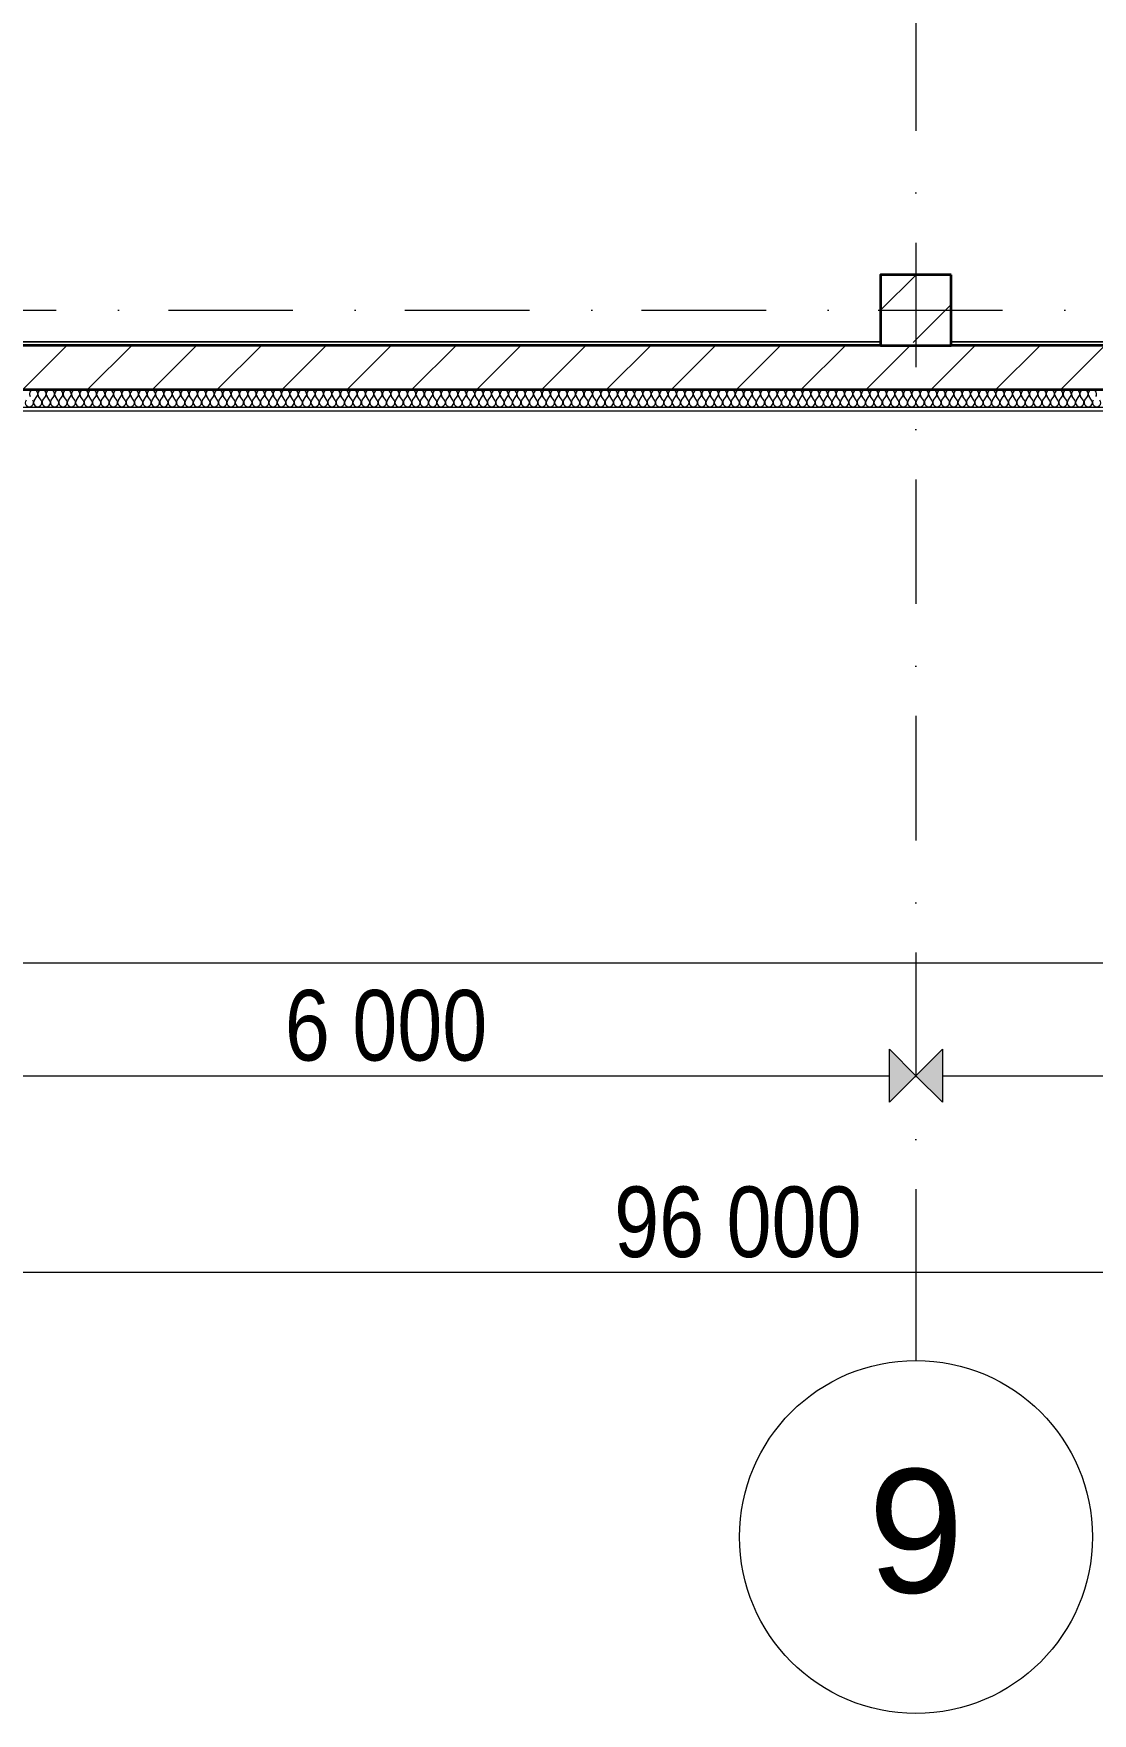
# Model space of a CAD drawing. Header units: millimetres. Extents: x -34838 to 729576, y -214038 to 121482.
# Drawn here: x 561442 to 567442, y -105690 to -96171 of the extents above; entities that cross this region are included whole.
import ezdxf
from ezdxf.enums import TextEntityAlignment as Align

# ---------------------------------------------------------------- set-up
doc = ezdxf.new("R2010")
doc.units = ezdxf.units.MM
doc.header["$MEASUREMENT"] = 0
doc.linetypes.add('Штрихпунктирная', pattern=[1340.555525, 705.555534, -352.777767, 0, -282.222223])
for name, color, linetype, lineweight in [('0_Ном._пера__1', 7, 'Continuous', 13), ('А _ ОСІ КООРДИНАЦІЙНІ.3D_Ном._пера__105', 7, 'Continuous', 13), ('А _ ОСІ КООРДИНАЦІЙНІ.3D_Ном._пера__25', 7, 'Continuous', 0), ('АБ _ 0 _ СТІНИ _ НАВІСНІ .3D_Ном._пера__171', 7, 'Continuous', 13), ('АБ _ 0 _ СТІНИ _ НАВІСНІ .3D_Ном._пера__27', 7, 'Continuous', 35), ('АБ _ 0 _ СТІНИ _ НАВІСНІ .3D_Ном._пера__67', 7, 'Continuous', 15), ('АБ _ 0 _ СТІНИ _ НАВІСНІ .3D_Ном._пера__87', 7, 'Continuous', 13), ('АБ _ 1 _ КОЛОНИ _ КБ.3D_Ном._пера__28', 7, 'Continuous', 35)]:
    doc.layers.add(name, color=color, linetype=linetype, lineweight=lineweight)
for name, color, linetype in [('А _ ОСІ КООРДИНАЦІЙНІ.3D', 7, 'Continuous'), ('АБ _ 0 _ СТІНИ _ НАВІСНІ .3D', 7, 'Continuous'), ('АБ _ 1 _ КОЛОНИ _ КБ.3D', 7, 'Continuous'), ('АП _ ТЕП _ ЗОНИ ПРИМІЩЕНЬ .3D', 7, 'Continuous')]:
    doc.layers.add(name, color=color, linetype=linetype)
doc.styles.add('СГЕНЕРИР_СТИЛЬ_1', font='Arial.ttf')
doc.styles.add('СГЕНЕРИР_СТИЛЬ_5', font='Arial Narrow.ttf')
doc.dimstyles.new('СГЕНЕРИР_СТИЛЬ__7', dxfattribs={"dimtxt": 400, "dimasz": 285, "dimexe": 0.18, "dimexo": 0.0625, "dimgap": 0.09, "dimtad": 1, "dimtih": 1, "dimtoh": 1, "dimdec": 0, "dimzin": 0, "dimdsep": 46, "dimtxsty": 'СГЕНЕРИР_СТИЛЬ_5', "dimblk": 'ARROWHEAD_10', "dimblk1": 'ARROWHEAD_10', "dimblk2": 'ARROWHEAD_10', "dimcen": 0.09, "dimse1": 1, "dimse2": 1, "dimclrd": 7, "dimclre": 7, "dimclrt": 7, "dimazin": 0, "dimtfac": 1, "dimtdec": 4, "dimtmove": 0, "dimatfit": 3, "dimfxl": 1, "dimtolj": 1, "dimtzin": 0, "dimarcsym": 0})
doc.dimstyles.new('СГЕНЕРИР_СТИЛЬ__8', dxfattribs={"dimtxt": 400, "dimasz": 285, "dimexe": 0.18, "dimexo": 0.0625, "dimgap": 0.09, "dimtad": 1, "dimtih": 1, "dimtoh": 1, "dimdec": 0, "dimzin": 0, "dimdsep": 46, "dimtxsty": 'СГЕНЕРИР_СТИЛЬ_5', "dimblk": 'ARROWHEAD_10', "dimblk1": 'ARROWHEAD_10', "dimblk2": 'ARROWHEAD_10', "dimcen": 0.09, "dimse1": 1, "dimse2": 1, "dimclrd": 7, "dimclre": 7, "dimclrt": 7, "dimazin": 0, "dimtfac": 1, "dimtdec": 4, "dimtmove": 2, "dimatfit": 3, "dimfxl": 1, "dimtolj": 1, "dimtzin": 0, "dimarcsym": 0})

# ---------------------------------------------------------------- blocks, each defined once
blk = doc.blocks.new('*X344', base_point=(518441.8, -97737.7))
at = {"layer": 'АБ _ 0 _ СТІНИ _ НАВІСНІ .3D_Ном._пера__171', "color": 7, "linetype": 'Continuous', "lineweight": 13}
for p, q in [((561446.5, -98247.2), (561460.8, -98228.2)), ((561484.6, -98247.2), (561470.3, -98228.2)), ((561494.1, -98247.2), (561508.4, -98228.2)), ((561532.2, -98247.2), (561518, -98228.2)), ((561541.8, -98247.2), (561556, -98228.2)), ((561579.9, -98247.2), (561565.6, -98228.2)), ((561589.4, -98247.2), (561603.7, -98228.2)), ((561627.5, -98247.2), (561613.2, -98228.2)), ((561637, -98247.2), (561651.3, -98228.2)), ((561675.1, -98247.2), (561660.8, -98228.2)), ((561684.6, -98247.2), (561698.9, -98228.2)), ((561722.7, -98247.2), (561708.4, -98228.2)), ((561732.2, -98247.2), (561746.5, -98228.2)), ((561770.3, -98247.2), (561756, -98228.2)), ((561779.9, -98247.2), (561794.1, -98228.2)), ((561818, -98247.2), (561803.7, -98228.2)), ((561827.5, -98247.2), (561841.8, -98228.2)), ((561865.6, -98247.2), (561851.3, -98228.2)), ((561875.1, -98247.2), (561889.4, -98228.2)), ((561913.2, -98247.2), (561898.9, -98228.2)), ((561922.7, -98247.2), (561937, -98228.2)), ((561960.8, -98247.2), (561946.5, -98228.2)), ((561970.3, -98247.2), (561984.6, -98228.2)), ((562008.4, -98247.2), (561994.1, -98228.2)), ((562018, -98247.2), (562032.2, -98228.2)), ((562056, -98247.2), (562041.8, -98228.2)), ((562065.6, -98247.2), (562079.9, -98228.2)), ((562103.7, -98247.2), (562089.4, -98228.2)), ((562113.2, -98247.2), (562127.5, -98228.2)), ((562151.3, -98247.2), (562137, -98228.2)), ((562160.8, -98247.2), (562175.1, -98228.2)), ((562198.9, -98247.2), (562184.6, -98228.2)), ((562208.4, -98247.2), (562222.7, -98228.2)), ((562246.5, -98247.2), (562232.2, -98228.2)), ((562256, -98247.2), (562270.3, -98228.2)), ((562294.1, -98247.2), (562279.9, -98228.2)), ((562303.7, -98247.2), (562318, -98228.2)), ((562341.8, -98247.2), (562327.5, -98228.2)), ((562351.3, -98247.2), (562365.6, -98228.2)), ((562389.4, -98247.2), (562375.1, -98228.2)), ((562398.9, -98247.2), (562413.2, -98228.2)), ((562437, -98247.2), (562422.7, -98228.2)), ((562446.5, -98247.2), (562460.8, -98228.2)), ((562484.6, -98247.2), (562470.3, -98228.2)), ((562494.1, -98247.2), (562508.4, -98228.2)), ((562532.2, -98247.2), (562518, -98228.2)), ((562541.8, -98247.2), (562556, -98228.2)), ((562579.9, -98247.2), (562565.6, -98228.2)), ((562589.4, -98247.2), (562603.7, -98228.2)), ((562627.5, -98247.2), (562613.2, -98228.2)), ((562637, -98247.2), (562651.3, -98228.2)), ((562675.1, -98247.2), (562660.8, -98228.2)), ((562684.6, -98247.2), (562698.9, -98228.2)), ((562722.7, -98247.2), (562708.4, -98228.2)), ((562732.2, -98247.2), (562746.5, -98228.2)), ((562770.3, -98247.2), (562756, -98228.2)), ((562779.9, -98247.2), (562794.1, -98228.2)), ((562818, -98247.2), (562803.7, -98228.2)), ((562827.5, -98247.2), (562841.8, -98228.2)), ((562865.6, -98247.2), (562851.3, -98228.2)), ((562875.1, -98247.2), (562889.4, -98228.2)), ((562913.2, -98247.2), (562898.9, -98228.2)), ((562922.7, -98247.2), (562937, -98228.2)), ((562960.8, -98247.2), (562946.5, -98228.2)), ((562970.3, -98247.2), (562984.6, -98228.2)), ((563008.4, -98247.2), (562994.1, -98228.2)), ((563018, -98247.2), (563032.2, -98228.2)), ((563056, -98247.2), (563041.8, -98228.2)), ((563065.6, -98247.2), (563079.9, -98228.2)), ((563103.7, -98247.2), (563089.4, -98228.2)), ((563113.2, -98247.2), (563127.5, -98228.2)), ((563151.3, -98247.2), (563137, -98228.2)), ((563160.8, -98247.2), (563175.1, -98228.2)), ((563198.9, -98247.2), (563184.6, -98228.2)), ((563208.4, -98247.2), (563222.7, -98228.2)), ((563246.5, -98247.2), (563232.2, -98228.2)), ((563256, -98247.2), (563270.3, -98228.2)), ((563294.1, -98247.2), (563279.9, -98228.2)), ((563303.7, -98247.2), (563318, -98228.2)), ((563341.8, -98247.2), (563327.5, -98228.2)), ((563351.3, -98247.2), (563365.6, -98228.2)), ((563389.4, -98247.2), (563375.1, -98228.2)), ((563398.9, -98247.2), (563413.2, -98228.2)), ((563437, -98247.2), (563422.7, -98228.2)), ((563446.5, -98247.2), (563460.8, -98228.2)), ((563484.6, -98247.2), (563470.3, -98228.2)), ((563494.1, -98247.2), (563508.4, -98228.2)), ((563532.2, -98247.2), (563518, -98228.2)), ((563541.8, -98247.2), (563556, -98228.2)), ((563579.9, -98247.2), (563565.6, -98228.2)), ((563589.4, -98247.2), (563603.7, -98228.2)), ((563627.5, -98247.2), (563613.2, -98228.2)), ((563637, -98247.2), (563651.3, -98228.2)), ((563675.1, -98247.2), (563660.8, -98228.2)), ((563684.6, -98247.2), (563698.9, -98228.2)), ((563722.7, -98247.2), (563708.4, -98228.2)), ((563732.2, -98247.2), (563746.5, -98228.2)), ((563770.3, -98247.2), (563756, -98228.2)), ((563779.9, -98247.2), (563794.1, -98228.2)), ((563818, -98247.2), (563803.7, -98228.2)), ((563827.5, -98247.2), (563841.8, -98228.2)), ((563865.6, -98247.2), (563851.3, -98228.2)), ((563875.1, -98247.2), (563889.4, -98228.2)), ((563913.2, -98247.2), (563898.9, -98228.2)), ((563922.7, -98247.2), (563937, -98228.2)), ((563960.8, -98247.2), (563946.5, -98228.2)), ((563970.3, -98247.2), (563984.6, -98228.2)), ((564008.4, -98247.2), (563994.1, -98228.2)), ((564018, -98247.2), (564032.2, -98228.2)), ((564056, -98247.2), (564041.8, -98228.2)), ((564065.6, -98247.2), (564079.9, -98228.2)), ((564103.7, -98247.2), (564089.4, -98228.2)), ((564113.2, -98247.2), (564127.5, -98228.2)), ((564151.3, -98247.2), (564137, -98228.2)), ((564160.8, -98247.2), (564175.1, -98228.2)), ((564198.9, -98247.2), (564184.6, -98228.2)), ((564208.4, -98247.2), (564222.7, -98228.2)), ((564246.5, -98247.2), (564232.2, -98228.2)), ((564256, -98247.2), (564270.3, -98228.2)), ((564294.1, -98247.2), (564279.9, -98228.2)), ((564303.7, -98247.2), (564318, -98228.2)), ((564341.8, -98247.2), (564327.5, -98228.2)), ((564351.3, -98247.2), (564365.6, -98228.2)), ((564389.4, -98247.2), (564375.1, -98228.2)), ((564398.9, -98247.2), (564413.2, -98228.2)), ((564437, -98247.2), (564422.7, -98228.2)), ((564446.5, -98247.2), (564460.8, -98228.2)), ((564484.6, -98247.2), (564470.3, -98228.2)), ((564494.1, -98247.2), (564508.4, -98228.2)), ((564532.2, -98247.2), (564518, -98228.2)), ((564541.8, -98247.2), (564556, -98228.2)), ((564579.9, -98247.2), (564565.6, -98228.2)), ((564589.4, -98247.2), (564603.7, -98228.2)), ((564627.5, -98247.2), (564613.2, -98228.2)), ((564637, -98247.2), (564651.3, -98228.2)), ((564675.1, -98247.2), (564660.8, -98228.2)), ((564684.6, -98247.2), (564698.9, -98228.2)), ((564722.7, -98247.2), (564708.4, -98228.2)), ((564732.2, -98247.2), (564746.5, -98228.2)), ((564770.3, -98247.2), (564756, -98228.2)), ((564779.9, -98247.2), (564794.1, -98228.2)), ((564818, -98247.2), (564803.7, -98228.2)), ((564827.5, -98247.2), (564841.8, -98228.2)), ((564865.6, -98247.2), (564851.3, -98228.2)), ((564875.1, -98247.2), (564889.4, -98228.2)), ((564913.2, -98247.2), (564898.9, -98228.2)), ((564922.7, -98247.2), (564937, -98228.2)), ((564960.8, -98247.2), (564946.5, -98228.2)), ((564970.3, -98247.2), (564984.6, -98228.2)), ((565008.4, -98247.2), (564994.1, -98228.2)), ((565018, -98247.2), (565032.2, -98228.2)), ((565056, -98247.2), (565041.8, -98228.2)), ((565065.6, -98247.2), (565079.9, -98228.2)), ((565103.7, -98247.2), (565089.4, -98228.2)), ((565113.2, -98247.2), (565127.5, -98228.2)), ((565151.3, -98247.2), (565137, -98228.2)), ((565160.8, -98247.2), (565175.1, -98228.2)), ((565198.9, -98247.2), (565184.6, -98228.2)), ((565208.4, -98247.2), (565222.7, -98228.2)), ((565246.5, -98247.2), (565232.2, -98228.2)), ((565256, -98247.2), (565270.3, -98228.2)), ((565294.1, -98247.2), (565279.9, -98228.2)), ((565303.7, -98247.2), (565318, -98228.2)), ((565341.8, -98247.2), (565327.5, -98228.2)), ((565351.3, -98247.2), (565365.6, -98228.2)), ((565389.4, -98247.2), (565375.1, -98228.2)), ((565398.9, -98247.2), (565413.2, -98228.2)), ((565437, -98247.2), (565422.7, -98228.2)), ((565446.5, -98247.2), (565460.8, -98228.2)), ((565484.6, -98247.2), (565470.3, -98228.2)), ((565494.1, -98247.2), (565508.4, -98228.2)), ((565532.2, -98247.2), (565518, -98228.2)), ((565541.8, -98247.2), (565556, -98228.2)), ((565579.9, -98247.2), (565565.6, -98228.2)), ((565589.4, -98247.2), (565603.7, -98228.2)), ((565627.5, -98247.2), (565613.2, -98228.2)), ((565637, -98247.2), (565651.3, -98228.2)), ((565675.1, -98247.2), (565660.8, -98228.2)), ((565684.6, -98247.2), (565698.9, -98228.2)), ((565722.7, -98247.2), (565708.4, -98228.2)), ((565732.2, -98247.2), (565746.5, -98228.2)), ((565770.3, -98247.2), (565756, -98228.2)), ((565779.9, -98247.2), (565794.1, -98228.2)), ((565818, -98247.2), (565803.7, -98228.2)), ((565827.5, -98247.2), (565841.8, -98228.2)), ((565865.6, -98247.2), (565851.3, -98228.2)), ((565875.1, -98247.2), (565889.4, -98228.2)), ((565913.2, -98247.2), (565898.9, -98228.2)), ((565922.7, -98247.2), (565937, -98228.2)), ((565960.8, -98247.2), (565946.5, -98228.2)), ((565970.3, -98247.2), (565984.6, -98228.2)), ((566008.4, -98247.2), (565994.1, -98228.2)), ((566018, -98247.2), (566032.2, -98228.2)), ((566056, -98247.2), (566041.8, -98228.2)), ((566065.6, -98247.2), (566079.9, -98228.2)), ((566103.7, -98247.2), (566089.4, -98228.2)), ((566113.2, -98247.2), (566127.5, -98228.2)), ((566151.3, -98247.2), (566137, -98228.2)), ((566160.8, -98247.2), (566175.1, -98228.2)), ((566198.9, -98247.2), (566184.6, -98228.2)), ((566208.4, -98247.2), (566222.7, -98228.2)), ((566246.5, -98247.2), (566232.2, -98228.2)), ((566256, -98247.2), (566270.3, -98228.2)), ((566294.1, -98247.2), (566279.9, -98228.2)), ((566303.7, -98247.2), (566318, -98228.2)), ((566341.8, -98247.2), (566327.5, -98228.2)), ((566351.3, -98247.2), (566365.6, -98228.2)), ((566389.4, -98247.2), (566375.1, -98228.2)), ((566398.9, -98247.2), (566413.2, -98228.2)), ((566437, -98247.2), (566422.7, -98228.2)), ((566446.5, -98247.2), (566460.8, -98228.2)), ((566484.6, -98247.2), (566470.3, -98228.2)), ((566494.1, -98247.2), (566508.4, -98228.2)), ((566532.2, -98247.2), (566518, -98228.2)), ((566541.8, -98247.2), (566556, -98228.2)), ((566579.9, -98247.2), (566565.6, -98228.2)), ((566589.4, -98247.2), (566603.7, -98228.2)), ((566627.5, -98247.2), (566613.2, -98228.2)), ((566637, -98247.2), (566651.3, -98228.2)), ((566675.1, -98247.2), (566660.8, -98228.2)), ((566684.6, -98247.2), (566698.9, -98228.2)), ((566722.7, -98247.2), (566708.4, -98228.2)), ((566732.2, -98247.2), (566746.5, -98228.2)), ((566770.3, -98247.2), (566756, -98228.2)), ((566779.9, -98247.2), (566794.1, -98228.2)), ((566818, -98247.2), (566803.7, -98228.2)), ((566827.5, -98247.2), (566841.8, -98228.2)), ((566865.6, -98247.2), (566851.3, -98228.2)), ((566875.1, -98247.2), (566889.4, -98228.2)), ((566913.2, -98247.2), (566898.9, -98228.2)), ((566922.7, -98247.2), (566937, -98228.2)), ((566960.8, -98247.2), (566946.5, -98228.2)), ((566970.3, -98247.2), (566984.6, -98228.2)), ((567008.4, -98247.2), (566994.1, -98228.2)), ((567018, -98247.2), (567032.2, -98228.2)), ((567056, -98247.2), (567041.8, -98228.2)), ((567065.6, -98247.2), (567079.9, -98228.2)), ((567103.7, -98247.2), (567089.4, -98228.2)), ((567113.2, -98247.2), (567127.5, -98228.2)), ((567151.3, -98247.2), (567137, -98228.2)), ((567160.8, -98247.2), (567175.1, -98228.2)), ((567198.9, -98247.2), (567184.6, -98228.2)), ((567208.4, -98247.2), (567222.7, -98228.2)), ((567246.5, -98247.2), (567232.2, -98228.2)), ((567256, -98247.2), (567270.3, -98228.2)), ((567294.1, -98247.2), (567279.9, -98228.2)), ((567303.7, -98247.2), (567318, -98228.2)), ((567341.8, -98247.2), (567327.5, -98228.2)), ((567351.3, -98247.2), (567365.6, -98228.2)), ((567389.4, -98247.2), (567375.1, -98228.2)), ((567398.9, -98247.2), (567413.2, -98228.2)), ((567437, -98247.2), (567422.7, -98228.2))]:
    blk.add_line(p, q, dxfattribs=at)
for centre, start, end in [((561441.8, -98213.9), 90, 216.8699), ((561441.8, -98213.9), 323.1301, 90), ((561489.4, -98213.9), 90, 216.8699), ((561489.4, -98213.9), 323.1301, 90), ((561537, -98213.9), 90, 216.8699), ((561537, -98213.9), 323.1301, 90), ((561584.6, -98213.9), 90, 216.8699), ((561584.6, -98213.9), 323.1301, 90), ((561632.2, -98213.9), 90, 216.8699), ((561632.2, -98213.9), 323.1301, 90), ((561679.9, -98213.9), 90, 216.8699), ((561679.9, -98213.9), 323.1301, 90), ((561727.5, -98213.9), 90, 216.8699), ((561727.5, -98213.9), 323.1301, 90), ((561775.1, -98213.9), 90, 216.8699), ((561775.1, -98213.9), 323.1301, 90), ((561822.7, -98213.9), 90, 216.8699), ((561822.7, -98213.9), 323.1301, 90), ((561870.3, -98213.9), 90, 216.8699), ((561870.3, -98213.9), 323.1301, 90), ((561918, -98213.9), 90, 216.8699), ((561918, -98213.9), 323.1301, 90), ((561965.6, -98213.9), 90, 216.8699), ((561965.6, -98213.9), 323.1301, 90), ((562013.2, -98213.9), 90, 216.8699), ((562013.2, -98213.9), 323.1301, 90), ((562060.8, -98213.9), 90, 216.8699), ((562060.8, -98213.9), 323.1301, 90), ((562108.4, -98213.9), 90, 216.8699), ((562108.4, -98213.9), 323.1301, 90), ((562156, -98213.9), 90, 216.8699), ((562156, -98213.9), 323.1301, 90), ((562203.7, -98213.9), 90, 216.8699), ((562203.7, -98213.9), 323.1301, 90), ((562251.3, -98213.9), 90, 216.8699), ((562251.3, -98213.9), 323.1301, 90), ((562298.9, -98213.9), 90, 216.8699), ((562298.9, -98213.9), 323.1301, 90), ((562346.5, -98213.9), 90, 216.8699), ((562346.5, -98213.9), 323.1301, 90), ((562394.1, -98213.9), 90, 216.8699), ((562394.1, -98213.9), 323.1301, 90), ((562441.8, -98213.9), 90, 216.8699), ((562441.8, -98213.9), 323.1301, 90), ((562489.4, -98213.9), 90, 216.8699), ((562489.4, -98213.9), 323.1301, 90), ((562537, -98213.9), 90, 216.8699), ((562537, -98213.9), 323.1301, 90), ((562584.6, -98213.9), 90, 216.8699), ((562584.6, -98213.9), 323.1301, 90), ((562632.2, -98213.9), 90, 216.8699), ((562632.2, -98213.9), 323.1301, 90), ((562679.9, -98213.9), 90, 216.8699), ((562679.9, -98213.9), 323.1301, 90), ((562727.5, -98213.9), 90, 216.8699), ((562727.5, -98213.9), 323.1301, 90), ((562775.1, -98213.9), 90, 216.8699), ((562775.1, -98213.9), 323.1301, 90), ((562822.7, -98213.9), 90, 216.8699), ((562822.7, -98213.9), 323.1301, 90), ((562870.3, -98213.9), 90, 216.8699), ((562870.3, -98213.9), 323.1301, 90), ((562918, -98213.9), 90, 216.8699), ((562918, -98213.9), 323.1301, 90), ((562965.6, -98213.9), 90, 216.8699), ((562965.6, -98213.9), 323.1301, 90), ((563013.2, -98213.9), 90, 216.8699), ((563013.2, -98213.9), 323.1301, 90), ((563060.8, -98213.9), 90, 216.8699), ((563060.8, -98213.9), 323.1301, 90), ((563108.4, -98213.9), 90, 216.8699), ((563108.4, -98213.9), 323.1301, 90), ((563156, -98213.9), 90, 216.8699), ((563156, -98213.9), 323.1301, 90), ((563203.7, -98213.9), 90, 216.8699), ((563203.7, -98213.9), 323.1301, 90), ((563251.3, -98213.9), 90, 216.8699), ((563251.3, -98213.9), 323.1301, 90), ((563298.9, -98213.9), 90, 216.8699), ((563298.9, -98213.9), 323.1301, 90), ((563346.5, -98213.9), 90, 216.8699), ((563346.5, -98213.9), 323.1301, 90), ((563394.1, -98213.9), 90, 216.8699), ((563394.1, -98213.9), 323.1301, 90), ((563441.8, -98213.9), 90, 216.8699), ((563441.8, -98213.9), 323.1301, 90), ((563489.4, -98213.9), 90, 216.8699), ((563489.4, -98213.9), 323.1301, 90), ((563537, -98213.9), 90, 216.8699), ((563537, -98213.9), 323.1301, 90), ((563584.6, -98213.9), 90, 216.8699), ((563584.6, -98213.9), 323.1301, 90), ((563632.2, -98213.9), 90, 216.8699), ((563632.2, -98213.9), 323.1301, 90), ((563679.9, -98213.9), 90, 216.8699), ((563679.9, -98213.9), 323.1301, 90), ((563727.5, -98213.9), 90, 216.8699), ((563727.5, -98213.9), 323.1301, 90), ((563775.1, -98213.9), 90, 216.8699), ((563775.1, -98213.9), 323.1301, 90), ((563822.7, -98213.9), 90, 216.8699), ((563822.7, -98213.9), 323.1301, 90), ((563870.3, -98213.9), 90, 216.8699), ((563870.3, -98213.9), 323.1301, 90), ((563918, -98213.9), 90, 216.8699), ((563918, -98213.9), 323.1301, 90), ((563965.6, -98213.9), 90, 216.8699), ((563965.6, -98213.9), 323.1301, 90), ((564013.2, -98213.9), 90, 216.8699), ((564013.2, -98213.9), 323.1301, 90), ((564060.8, -98213.9), 90, 216.8699), ((564060.8, -98213.9), 323.1301, 90), ((564108.4, -98213.9), 90, 216.8699), ((564108.4, -98213.9), 323.1301, 90), ((564156, -98213.9), 90, 216.8699), ((564156, -98213.9), 323.1301, 90), ((564203.7, -98213.9), 90, 216.8699), ((564203.7, -98213.9), 323.1301, 90), ((564251.3, -98213.9), 90, 216.8699), ((564251.3, -98213.9), 323.1301, 90), ((564298.9, -98213.9), 90, 216.8699), ((564298.9, -98213.9), 323.1301, 90), ((564346.5, -98213.9), 90, 216.8699), ((564346.5, -98213.9), 323.1301, 90), ((564394.1, -98213.9), 90, 216.8699), ((564394.1, -98213.9), 323.1301, 90), ((564441.8, -98213.9), 90, 216.8699), ((564441.8, -98213.9), 323.1301, 90), ((564489.4, -98213.9), 90, 216.8699), ((564489.4, -98213.9), 323.1301, 90), ((564537, -98213.9), 90, 216.8699), ((564537, -98213.9), 323.1301, 90), ((564584.6, -98213.9), 90, 216.8699), ((564584.6, -98213.9), 323.1301, 90), ((564632.2, -98213.9), 90, 216.8699), ((564632.2, -98213.9), 323.1301, 90), ((564679.9, -98213.9), 90, 216.8699), ((564679.9, -98213.9), 323.1301, 90), ((564727.5, -98213.9), 90, 216.8699), ((564727.5, -98213.9), 323.1301, 90), ((564775.1, -98213.9), 90, 216.8699), ((564775.1, -98213.9), 323.1301, 90), ((564822.7, -98213.9), 90, 216.8699), ((564822.7, -98213.9), 323.1301, 90), ((564870.3, -98213.9), 90, 216.8699), ((564870.3, -98213.9), 323.1301, 90), ((564918, -98213.9), 90, 216.8699), ((564918, -98213.9), 323.1301, 90), ((564965.6, -98213.9), 90, 216.8699), ((564965.6, -98213.9), 323.1301, 90), ((565013.2, -98213.9), 90, 216.8699), ((565013.2, -98213.9), 323.1301, 90), ((565060.8, -98213.9), 90, 216.8699), ((565060.8, -98213.9), 323.1301, 90), ((565108.4, -98213.9), 90, 216.8699), ((565108.4, -98213.9), 323.1301, 90), ((565156, -98213.9), 90, 216.8699), ((565156, -98213.9), 323.1301, 90), ((565203.7, -98213.9), 90, 216.8699), ((565203.7, -98213.9), 323.1301, 90), ((565251.3, -98213.9), 90, 216.8699), ((565251.3, -98213.9), 323.1301, 90), ((565298.9, -98213.9), 90, 216.8699), ((565298.9, -98213.9), 323.1301, 90), ((565346.5, -98213.9), 90, 216.8699), ((565346.5, -98213.9), 323.1301, 90), ((565394.1, -98213.9), 90, 216.8699), ((565394.1, -98213.9), 323.1301, 90), ((565441.8, -98213.9), 90, 216.8699), ((565441.8, -98213.9), 323.1301, 90), ((565489.4, -98213.9), 90, 216.8699), ((565489.4, -98213.9), 323.1301, 90), ((565537, -98213.9), 90, 216.8699), ((565537, -98213.9), 323.1301, 90), ((565584.6, -98213.9), 90, 216.8699), ((565584.6, -98213.9), 323.1301, 90), ((565632.2, -98213.9), 90, 216.8699), ((565632.2, -98213.9), 323.1301, 90), ((565679.9, -98213.9), 90, 216.8699), ((565679.9, -98213.9), 323.1301, 90), ((565727.5, -98213.9), 90, 216.8699), ((565727.5, -98213.9), 323.1301, 90), ((565775.1, -98213.9), 90, 216.8699), ((565775.1, -98213.9), 323.1301, 90), ((565822.7, -98213.9), 90, 216.8699), ((565822.7, -98213.9), 323.1301, 90), ((565870.3, -98213.9), 90, 216.8699), ((565870.3, -98213.9), 323.1301, 90), ((565918, -98213.9), 90, 216.8699), ((565918, -98213.9), 323.1301, 90), ((565965.6, -98213.9), 90, 216.8699), ((565965.6, -98213.9), 323.1301, 90), ((566013.2, -98213.9), 90, 216.8699), ((566013.2, -98213.9), 323.1301, 90), ((566060.8, -98213.9), 90, 216.8699), ((566060.8, -98213.9), 323.1301, 90), ((566108.4, -98213.9), 90, 216.8699), ((566108.4, -98213.9), 323.1301, 90), ((566156, -98213.9), 90, 216.8699), ((566156, -98213.9), 323.1301, 90), ((566203.7, -98213.9), 90, 216.8699), ((566203.7, -98213.9), 323.1301, 90), ((566251.3, -98213.9), 90, 216.8699), ((566251.3, -98213.9), 323.1301, 90), ((566298.9, -98213.9), 90, 216.8699), ((566298.9, -98213.9), 323.1301, 90), ((566346.5, -98213.9), 90, 216.8699), ((566346.5, -98213.9), 323.1301, 90), ((566394.1, -98213.9), 90, 216.8699), ((566394.1, -98213.9), 323.1301, 90), ((566441.8, -98213.9), 90, 216.8699), ((566441.8, -98213.9), 323.1301, 90), ((566489.4, -98213.9), 90, 216.8699), ((566489.4, -98213.9), 323.1301, 90), ((566537, -98213.9), 90, 216.8699), ((566537, -98213.9), 323.1301, 90), ((566584.6, -98213.9), 90, 216.8699), ((566584.6, -98213.9), 323.1301, 90), ((566632.2, -98213.9), 90, 216.8699), ((566632.2, -98213.9), 323.1301, 90), ((566679.9, -98213.9), 90, 216.8699), ((566679.9, -98213.9), 323.1301, 90), ((566727.5, -98213.9), 90, 216.8699), ((566727.5, -98213.9), 323.1301, 90), ((566775.1, -98213.9), 90, 216.8699), ((566775.1, -98213.9), 323.1301, 90), ((566822.7, -98213.9), 90, 216.8699), ((566822.7, -98213.9), 323.1301, 90), ((566870.3, -98213.9), 90, 216.8699), ((566870.3, -98213.9), 323.1301, 90), ((566918, -98213.9), 90, 216.8699), ((566918, -98213.9), 323.1301, 90), ((566965.6, -98213.9), 90, 216.8699), ((566965.6, -98213.9), 323.1301, 90), ((567013.2, -98213.9), 90, 216.8699), ((567013.2, -98213.9), 323.1301, 90), ((567060.8, -98213.9), 90, 216.8699), ((567060.8, -98213.9), 323.1301, 90), ((567108.4, -98213.9), 90, 216.8699), ((567108.4, -98213.9), 323.1301, 90), ((567156, -98213.9), 90, 216.8699), ((567156, -98213.9), 323.1301, 90), ((567203.7, -98213.9), 90, 216.8699), ((567203.7, -98213.9), 323.1301, 90), ((567251.3, -98213.9), 90, 216.8699), ((567251.3, -98213.9), 323.1301, 90), ((567298.9, -98213.9), 90, 216.8699), ((567298.9, -98213.9), 323.1301, 90), ((567346.5, -98213.9), 90, 216.8699), ((567346.5, -98213.9), 323.1301, 90), ((567394.1, -98213.9), 90, 216.8699), ((567394.1, -98213.9), 323.1301, 90), ((567441.8, -98213.9), 90, 216.8699), ((567441.8, -98213.9), 323.1301, 90), ((561418, -98261.5), 143.1301, 36.8699), ((561465.6, -98261.5), 143.1301, 36.8699), ((561513.2, -98261.5), 143.1301, 36.8699), ((561560.8, -98261.5), 143.1301, 36.8699), ((561608.4, -98261.5), 143.1301, 36.8699), ((561656, -98261.5), 143.1301, 36.8699), ((561703.7, -98261.5), 143.1301, 36.8699), ((561751.3, -98261.5), 143.1301, 36.8699), ((561798.9, -98261.5), 143.1301, 36.8699), ((561846.5, -98261.5), 143.1301, 36.8699), ((561894.1, -98261.5), 143.1301, 36.8699), ((561941.8, -98261.5), 143.1301, 36.8699), ((561989.4, -98261.5), 143.1301, 36.8699), ((562037, -98261.5), 143.1301, 36.8699), ((562084.6, -98261.5), 143.1301, 36.8699), ((562132.2, -98261.5), 143.1301, 36.8699), ((562179.9, -98261.5), 143.1301, 36.8699), ((562227.5, -98261.5), 143.1301, 36.8699), ((562275.1, -98261.5), 143.1301, 36.8699), ((562322.7, -98261.5), 143.1301, 36.8699), ((562370.3, -98261.5), 143.1301, 36.8699), ((562418, -98261.5), 143.1301, 36.8699), ((562465.6, -98261.5), 143.1301, 36.8699), ((562513.2, -98261.5), 143.1301, 36.8699), ((562560.8, -98261.5), 143.1301, 36.8699), ((562608.4, -98261.5), 143.1301, 36.8699), ((562656, -98261.5), 143.1301, 36.8699), ((562703.7, -98261.5), 143.1301, 36.8699), ((562751.3, -98261.5), 143.1301, 36.8699), ((562798.9, -98261.5), 143.1301, 36.8699), ((562846.5, -98261.5), 143.1301, 36.8699), ((562894.1, -98261.5), 143.1301, 36.8699), ((562941.8, -98261.5), 143.1301, 36.8699), ((562989.4, -98261.5), 143.1301, 36.8699), ((563037, -98261.5), 143.1301, 36.8699), ((563084.6, -98261.5), 143.1301, 36.8699), ((563132.2, -98261.5), 143.1301, 36.8699), ((563179.9, -98261.5), 143.1301, 36.8699), ((563227.5, -98261.5), 143.1301, 36.8699), ((563275.1, -98261.5), 143.1301, 36.8699), ((563322.7, -98261.5), 143.1301, 36.8699), ((563370.3, -98261.5), 143.1301, 36.8699), ((563418, -98261.5), 143.1301, 36.8699), ((563465.6, -98261.5), 143.1301, 36.8699), ((563513.2, -98261.5), 143.1301, 36.8699), ((563560.8, -98261.5), 143.1301, 36.8699), ((563608.4, -98261.5), 143.1301, 36.8699), ((563656, -98261.5), 143.1301, 36.8699), ((563703.7, -98261.5), 143.1301, 36.8699), ((563751.3, -98261.5), 143.1301, 36.8699), ((563798.9, -98261.5), 143.1301, 36.8699), ((563846.5, -98261.5), 143.1301, 36.8699), ((563894.1, -98261.5), 143.1301, 36.8699), ((563941.8, -98261.5), 143.1301, 36.8699), ((563989.4, -98261.5), 143.1301, 36.8699), ((564037, -98261.5), 143.1301, 36.8699), ((564084.6, -98261.5), 143.1301, 36.8699), ((564132.2, -98261.5), 143.1301, 36.8699), ((564179.9, -98261.5), 143.1301, 36.8699), ((564227.5, -98261.5), 143.1301, 36.8699), ((564275.1, -98261.5), 143.1301, 36.8699), ((564322.7, -98261.5), 143.1301, 36.8699), ((564370.3, -98261.5), 143.1301, 36.8699), ((564418, -98261.5), 143.1301, 36.8699), ((564465.6, -98261.5), 143.1301, 36.8699), ((564513.2, -98261.5), 143.1301, 36.8699), ((564560.8, -98261.5), 143.1301, 36.8699), ((564608.4, -98261.5), 143.1301, 36.8699), ((564656, -98261.5), 143.1301, 36.8699), ((564703.7, -98261.5), 143.1301, 36.8699), ((564751.3, -98261.5), 143.1301, 36.8699), ((564798.9, -98261.5), 143.1301, 36.8699), ((564846.5, -98261.5), 143.1301, 36.8699), ((564894.1, -98261.5), 143.1301, 36.8699), ((564941.8, -98261.5), 143.1301, 36.8699), ((564989.4, -98261.5), 143.1301, 36.8699), ((565037, -98261.5), 143.1301, 36.8699), ((565084.6, -98261.5), 143.1301, 36.8699), ((565132.2, -98261.5), 143.1301, 36.8699), ((565179.9, -98261.5), 143.1301, 36.8699), ((565227.5, -98261.5), 143.1301, 36.8699), ((565275.1, -98261.5), 143.1301, 36.8699), ((565322.7, -98261.5), 143.1301, 36.8699), ((565370.3, -98261.5), 143.1301, 36.8699), ((565418, -98261.5), 143.1301, 36.8699), ((565465.6, -98261.5), 143.1301, 36.8699), ((565513.2, -98261.5), 143.1301, 36.8699), ((565560.8, -98261.5), 143.1301, 36.8699), ((565608.4, -98261.5), 143.1301, 36.8699), ((565656, -98261.5), 143.1301, 36.8699), ((565703.7, -98261.5), 143.1301, 36.8699), ((565751.3, -98261.5), 143.1301, 36.8699), ((565798.9, -98261.5), 143.1301, 36.8699), ((565846.5, -98261.5), 143.1301, 36.8699), ((565894.1, -98261.5), 143.1301, 36.8699), ((565941.8, -98261.5), 143.1301, 36.8699), ((565989.4, -98261.5), 143.1301, 36.8699), ((566037, -98261.5), 143.1301, 36.8699), ((566084.6, -98261.5), 143.1301, 36.8699), ((566132.2, -98261.5), 143.1301, 36.8699), ((566179.9, -98261.5), 143.1301, 36.8699), ((566227.5, -98261.5), 143.1301, 36.8699), ((566275.1, -98261.5), 143.1301, 36.8699), ((566322.7, -98261.5), 143.1301, 36.8699), ((566370.3, -98261.5), 143.1301, 36.8699), ((566418, -98261.5), 143.1301, 36.8699), ((566465.6, -98261.5), 143.1301, 36.8699), ((566513.2, -98261.5), 143.1301, 36.8699), ((566560.8, -98261.5), 143.1301, 36.8699), ((566608.4, -98261.5), 143.1301, 36.8699), ((566656, -98261.5), 143.1301, 36.8699), ((566703.7, -98261.5), 143.1301, 36.8699), ((566751.3, -98261.5), 143.1301, 36.8699), ((566798.9, -98261.5), 143.1301, 36.8699), ((566846.5, -98261.5), 143.1301, 36.8699), ((566894.1, -98261.5), 143.1301, 36.8699), ((566941.8, -98261.5), 143.1301, 36.8699), ((566989.4, -98261.5), 143.1301, 36.8699), ((567037, -98261.5), 143.1301, 36.8699), ((567084.6, -98261.5), 143.1301, 36.8699), ((567132.2, -98261.5), 143.1301, 36.8699), ((567179.9, -98261.5), 143.1301, 36.8699), ((567227.5, -98261.5), 143.1301, 36.8699), ((567275.1, -98261.5), 143.1301, 36.8699), ((567322.7, -98261.5), 143.1301, 36.8699), ((567370.3, -98261.5), 143.1301, 36.8699), ((567418, -98261.5), 143.1301, 36.8699), ((567465.6, -98261.5), 143.1301, 36.8699)]:
    blk.add_arc(centre, 23.8, start, end, dxfattribs=at)
blk = doc.blocks.new('Стена_98_1', base_point=(538775.8, -98017.7))
at = {"layer": 'АБ _ 0 _ СТІНИ _ НАВІСНІ .3D', "linetype": 'Continuous', "lineweight": 0, "true_color": 0x000000}
h = blk.add_hatch(dxfattribs=at)
h.set_pattern_fill('М___ЦЕГЛА_ЗВИЧАЙНА_0001', color=18, style=0, pattern_type=2)
h.set_pattern_definition([(45, (518441.76, -97737.7), (-183.8478, 183.8478), [])])
h.paths.add_polyline_path([(547873.7, -98187.7), (578866.8, -98187.7), (578866.8, -97937.7), (547873.7, -97937.7), (547873.7, -98092.7)])
at = {"layer": 'АБ _ 0 _ СТІНИ _ НАВІСНІ .3D_Ном._пера__27', "color": 7, "linetype": 'Continuous', "lineweight": 35}
for p, q in [((566241.8, -97937.7), (560641.8, -97937.7)), ((572241.8, -97937.7), (566641.8, -97937.7)), ((547873.7, -98187.7), (578866.8, -98187.7))]:
    blk.add_line(p, q, dxfattribs=at)
at = {"layer": 'АБ _ 0 _ СТІНИ _ НАВІСНІ .3D_Ном._пера__67', "color": 7, "linetype": 'Continuous', "lineweight": 15}
blk.add_line((547873.7, -98287.7), (578866.8, -98287.7), dxfattribs=at)
at = {"layer": 'АБ _ 0 _ СТІНИ _ НАВІСНІ .3D_Ном._пера__87', "color": 7, "linetype": 'Continuous', "lineweight": 13, "flags": 128}
for points in [[(566241.8, -97917.7), (560641.8, -97917.7)], [(572241.8, -97917.7), (566641.8, -97917.7)], [(547873.7, -98307.7), (578866.8, -98307.7)]]:
    blk.add_lwpolyline(points, dxfattribs=at)
at = {"layer": 'АБ _ 0 _ СТІНИ _ НАВІСНІ .3D', "color": 7, "lineweight": 20}
blk.add_blockref('*X344', (518441.8, -97737.7), dxfattribs=at)
blk = doc.blocks.new('Колонна_67_1', base_point=(566441.8, -97737.7))
at = {"layer": 'АБ _ 1 _ КОЛОНИ _ КБ.3D', "linetype": 'Continuous', "lineweight": 0, "true_color": 0x000000}
h = blk.add_hatch(dxfattribs=at)
h.set_pattern_fill('М___БЕТОН_АРМОВАНИЙ___З__C0', color=18, style=0, pattern_type=2)
h.set_pattern_definition([(45, (518441.76, -97737.7), (-367.6955, 367.6955), []), (45, (518257.9, -97553.85), (-367.6955, 367.6955), [390, -130, 0, -130])])
h.paths.add_polyline_path([(566641.8, -97537.7), (566241.8, -97537.7), (566241.8, -97937.7), (566641.8, -97937.7)])
at = {"layer": 'АБ _ 1 _ КОЛОНИ _ КБ.3D_Ном._пера__28', "color": 7, "linetype": 'Continuous', "lineweight": 35, "flags": 128}
blk.add_lwpolyline([(566641.8, -97537.7), (566241.8, -97537.7), (566241.8, -97937.7), (566641.8, -97937.7)], close=True, dxfattribs=at)
blk = doc.blocks.new('*D426', base_point=(518441.8, -97737.7))
at = {"layer": '0_Ном._пера__1', "linetype": 'Continuous', "lineweight": 13, "transparency": 16777216}
for points in [[(560441.8, -102076.1), (560591.8, -102226.1), (560591.8, -101926.1)], [(566441.8, -102076.1), (566291.8, -101926.1), (566291.8, -102226.1)]]:
    blk.add_hatch(color=7, dxfattribs=at).paths.add_polyline_path(points)
at = {"layer": '0_Ном._пера__1', "color": 7, "linetype": 'Continuous', "lineweight": 13, "transparency": 16777216}
for p, q in [((560441.8, -102076.1), (560591.8, -101926.1)), ((560591.8, -101926.1), (560591.8, -102226.1)), ((566441.8, -102076.1), (566291.8, -101926.1)), ((566291.8, -102226.1), (566291.8, -101926.1)), ((560441.8, -102076.1), (560591.8, -102226.1)), ((560591.8, -102076.1), (566291.8, -102076.1)), ((566441.8, -102076.1), (566291.8, -102226.1))]:
    blk.add_line(p, q, dxfattribs=at)
at = {"layer": '0_Ном._пера__1', "color": 7, "lineweight": 13, "transparency": 16777216, "insert": (562865.8, -101996.1), "char_height": 400, "attachment_point": 7, "style": 'СГЕНЕРИР_СТИЛЬ_5'}
blk.add_mtext('\\A1;{\\pql;\\fArial Narrow|b0|i0|c204|p34;6\xa0000}', dxfattribs=at)
blk = doc.blocks.new('ARROWHEAD_10')
at = {"linetype": 'Continuous', "lineweight": 0}
blk.add_hatch(color=0, dxfattribs=at).paths.add_polyline_path([(-0.525, 0.525), (0, 0), (-0.525, -0.525)])
at = {"color": 0, "linetype": 'Continuous', "lineweight": 0}
blk.add_line((0, 0), (-1, 0), dxfattribs=at)
blk = doc.blocks.new('*D427', base_point=(518441.8, -97737.7))
at = {"layer": '0_Ном._пера__1', "linetype": 'Continuous', "lineweight": 13, "transparency": 16777216}
for points in [[(566441.8, -102076.1), (566591.8, -102226.1), (566591.8, -101926.1)], [(572441.8, -102076.1), (572291.8, -101926.1), (572291.8, -102226.1)]]:
    blk.add_hatch(color=7, dxfattribs=at).paths.add_polyline_path(points)
at = {"layer": '0_Ном._пера__1', "color": 7, "linetype": 'Continuous', "lineweight": 13, "transparency": 16777216}
for p, q in [((566441.8, -102076.1), (566591.8, -101926.1)), ((566591.8, -101926.1), (566591.8, -102226.1)), ((572441.8, -102076.1), (572291.8, -101926.1)), ((572291.8, -102226.1), (572291.8, -101926.1)), ((566441.8, -102076.1), (566591.8, -102226.1)), ((566591.8, -102076.1), (572291.8, -102076.1)), ((572441.8, -102076.1), (572291.8, -102226.1))]:
    blk.add_line(p, q, dxfattribs=at)
at = {"layer": '0_Ном._пера__1', "color": 7, "lineweight": 13, "transparency": 16777216, "insert": (568865.8, -101996.1), "char_height": 400, "attachment_point": 7, "style": 'СГЕНЕРИР_СТИЛЬ_5'}
blk.add_mtext('\\A1;{\\pql;\\fArial Narrow|b0|i0|c204|p34;6\xa0000}', dxfattribs=at)
blk = doc.blocks.new('*D435', base_point=(518441.8, -97737.7))
at = {"layer": '0_Ном._пера__1', "linetype": 'Continuous', "lineweight": 13, "transparency": 16777216}
for points in [[(518441.8, -103189.8), (518591.8, -103339.8), (518591.8, -103039.8)], [(614441.8, -103189.8), (614291.8, -103039.8), (614291.8, -103339.8)]]:
    blk.add_hatch(color=7, dxfattribs=at).paths.add_polyline_path(points)
at = {"layer": '0_Ном._пера__1', "color": 7, "linetype": 'Continuous', "lineweight": 13, "transparency": 16777216}
for p, q in [((518441.8, -103189.8), (518591.8, -103039.8)), ((518591.8, -103039.8), (518591.8, -103339.8)), ((614441.8, -103189.8), (614291.8, -103039.8)), ((614291.8, -103339.8), (614291.8, -103039.8)), ((518441.8, -103189.8), (518591.8, -103339.8)), ((518591.8, -103189.8), (614291.8, -103189.8)), ((614441.8, -103189.8), (614291.8, -103339.8))]:
    blk.add_line(p, q, dxfattribs=at)
at = {"layer": '0_Ном._пера__1', "color": 7, "lineweight": 13, "transparency": 16777216, "insert": (564731.7, -103109.8), "char_height": 400, "attachment_point": 7, "style": 'СГЕНЕРИР_СТИЛЬ_5'}
blk.add_mtext('\\A1;{\\pql;\\fArial Narrow|b0|i0|c204|p34;96\xa0000}', dxfattribs=at)
blk = doc.blocks.new('Стандартный Маркер Сетки_2')
at = {"layer": 'А _ ОСІ КООРДИНАЦІЙНІ.3D_Ном._пера__105', "color": 7, "linetype": 'Штрихпунктирная', "lineweight": 13}
blk.add_line((500, 0), (99754.182117, 0), dxfattribs=at)
at = {"layer": 'А _ ОСІ КООРДИНАЦІЙНІ.3D_Ном._пера__25', "color": 7, "lineweight": 0, "style": 'СГЕНЕРИР_СТИЛЬ_1'}
blk.add_attdef('AC_MarkerText_1', text='', height=700, dxfattribs=at).set_placement((-1000, 40.005), align=Align.MIDDLE_CENTER)
blk = doc.blocks.new('Стандартный Маркер Сетки')
at = {"layer": 'А _ ОСІ КООРДИНАЦІЙНІ.3D_Ном._пера__105', "color": 7, "linetype": 'Штрихпунктирная', "lineweight": 13}
for p, q in [((500, 0), (18399.2, 0)), ((18399.2, 0), (18899.2, 0))]:
    blk.add_line(p, q, dxfattribs=at)
at = {"layer": 'А _ ОСІ КООРДИНАЦІЙНІ.3D_Ном._пера__105', "color": 7, "linetype": 'Continuous', "lineweight": 13}
blk.add_circle((19899.2, 0), 1000, dxfattribs=at)
at = {"layer": 'А _ ОСІ КООРДИНАЦІЙНІ.3D_Ном._пера__105', "color": 7, "linetype": 'Штрихпунктирная', "lineweight": 13}
blk.add_point((18399.2, 0), dxfattribs=at)
blk.add_point((18399.2, 0), dxfattribs=at)
at = {"layer": 'А _ ОСІ КООРДИНАЦІЙНІ.3D_Ном._пера__25', "color": 7, "lineweight": 0, "style": 'СГЕНЕРИР_СТИЛЬ_1'}
blk.add_attdef('AC_MarkerText_1', text='', height=700, rotation=90, dxfattribs=at).set_placement((19899.2, 40), align=Align.MIDDLE_CENTER)

msp = doc.modelspace()

# ---------------------------------------------------------------- linework, layer by layer
at = {"layer": '0_Ном._пера__1', "color": 7, "linetype": 'Continuous', "lineweight": 13}
msp.add_line((617091.8, -101437.7), (515791.8, -101437.7), dxfattribs=at)
at = {"layer": 'АП _ ТЕП _ ЗОНИ ПРИМІЩЕНЬ .3D', "color": 254, "linetype": 'Continuous', "lineweight": 0, "true_color": 0xddc2d0, "flags": 128}
msp.add_lwpolyline([(545281.8, -97917.7), (548016.8, -97917.7), (548016.8, -97537.7), (548416.8, -97537.7), (548416.8, -97917.7), (548466.8, -97917.7), (548466.8, -97537.7), (548866.8, -97537.7), (548866.8, -97917.7), (554241.8, -97917.7), (554241.8, -97537.7), (554641.8, -97537.7), (554641.8, -97917.7), (560241.8, -97917.7), (560241.8, -97537.7), (560641.8, -97537.7), (560641.8, -97917.7), (566241.8, -97917.7), (566241.8, -97537.7), (566641.8, -97537.7), (566641.8, -97917.7), (572241.8, -97917.7)], dxfattribs=at)

# ---------------------------------------------------------------- block references
at = {"layer": 'А _ ОСІ КООРДИНАЦІЙНІ.3D', "color": 7, "linetype": 'Continuous', "lineweight": 60}
ref = msp.add_blockref('Стандартный Маркер Сетки', (566441.8, -84790.6), dxfattribs=dict(at, zscale=1000, rotation=270))
ref.add_attrib('AC_MarkerText_1', '9', dxfattribs={"layer": 'А _ ОСІ КООРДИНАЦІЙНІ.3D_Ном._пера__25', "color": 7, "lineweight": 0, "height": 700, "rotation": 360, "style": 'СГЕНЕРИР_СТИЛЬ_1'}).set_placement((566441.8, -104655.6), align=Align.MIDDLE_CENTER)
at = {"layer": 'А _ ОСІ КООРДИНАЦІЙНІ.3D', "color": 7, "linetype": 'Continuous', "lineweight": 60, "zscale": 1000}
msp.add_blockref('Стандартный Маркер Сетки_2', (513441.8, -97737.7), dxfattribs=at)
at = {"layer": 'АБ _ 0 _ СТІНИ _ НАВІСНІ .3D', "color": 7, "lineweight": 20}
msp.add_blockref('Стена_98_1', (538775.8, -98017.7), dxfattribs=at)
at = {"layer": 'АБ _ 1 _ КОЛОНИ _ КБ.3D', "color": 7, "lineweight": 35}
msp.add_blockref('Колонна_67_1', (566441.8, -97737.7), dxfattribs=at)

# ---------------------------------------------------------------- dimensions: what is measured, and where the dimension line sits
at = {"color": 7, "linetype": 'Continuous', "lineweight": 13}
for base, p1, p2, dimstyle, picture, middle in [((566441.8, -102076.1), (560441.8, -103689.8), (566441.8, -103689.8), 'СГЕНЕРИР_СТИЛЬ__7', '*D426', (563552.8, -101796.1)), ((572441.8, -102076.1), (566441.8, -103689.8), (572441.8, -103689.8), 'СГЕНЕРИР_СТИЛЬ__7', '*D427', (569552.8, -101796.1)), ((614441.8, -103189.8), (518441.8, -103689.8), (614441.8, -103676.6), 'СГЕНЕРИР_СТИЛЬ__8', '*D435', (565571.2, -102909.8))]:
    dim = msp.add_linear_dim(base=base, p1=p1, p2=p2, dimstyle=dimstyle, dxfattribs=at)
    dim.commit()
    dim.dimension.update_dxf_attribs({"geometry": picture, "text_midpoint": middle, "dimtype": 160})

doc.saveas('drawing.dxf')
